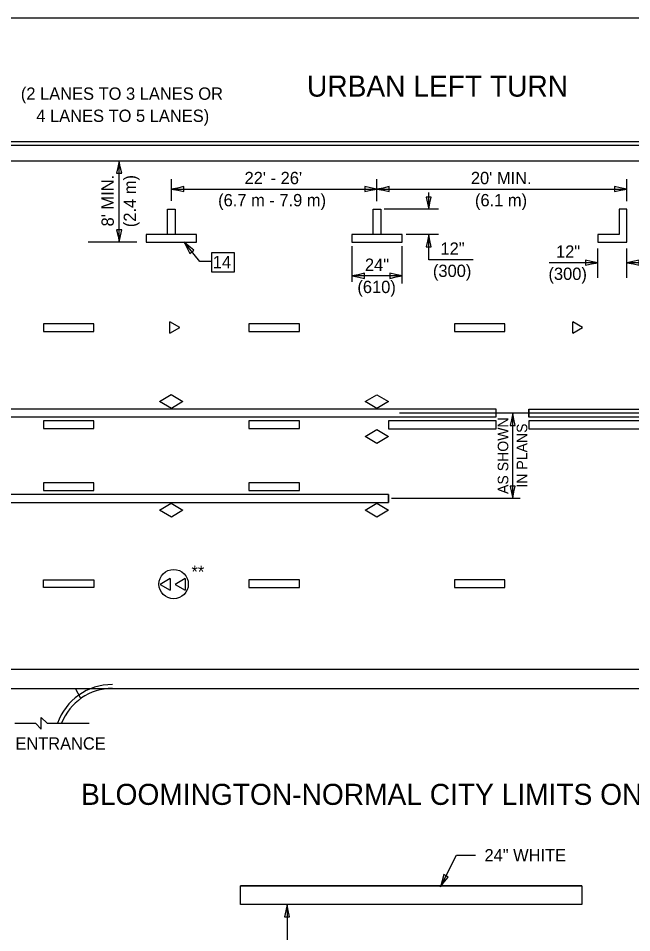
# Model space of a CAD drawing. Extents: x 2261432 to 2263976, y -3124040 to -3123640.
# Drawn here: x 2262373 to 2262512.9, y -3123848.2 to -3123639.7 of the extents above; entities that cross this region are included whole.
import ezdxf

# ---------------------------------------------------------------- set-up
doc = ezdxf.new("R2010")
doc.units = 0
for name, color, linetype in [('Default', 7, 'Continuous'), ('RD_Pr_Roadway_Dimensions', 7, 'Continuous'), ('RD_Pr_Roadway_Items', 7, 'Continuous'), ('RD_Pr_Roadway_Notes', 7, 'Continuous')]:
    doc.layers.add(name, color=color, linetype=linetype)

msp = doc.modelspace()

# ---------------------------------------------------------------- linework, layer by layer
at = {"layer": 'Default'}
msp.add_lwpolyline([(2262085.82, -3124039.7), (2262715.82, -3124039.7), (2262715.82, -3123639.7), (2262085.82, -3123639.7)], close=True, dxfattribs=at)
at = {"layer": 'RD_Pr_Roadway_Dimensions'}
for p, q in [((2262395.97, -3123690.77), (2262395.97, -3123672.2)), ((2262407.9, -3123681.3), (2262407.9, -3123676.36)), ((2262454.78, -3123681.42), (2262454.78, -3123676.36)), ((2262511.78, -3123681.42), (2262511.78, -3123676.36)), ((2262407.9, -3123678.64), (2262454.78, -3123678.64)), ((2262454.78, -3123678.64), (2262511.78, -3123678.64)), ((2262466.58, -3123683.25), (2262466.58, -3123679.43)), ((2262468.84, -3123683.25), (2262456.42, -3123683.25)), ((2262400.01, -3123690.77), (2262388.88, -3123690.77)), ((2262468.84, -3123689), (2262461.46, -3123689)), ((2262466.58, -3123694.75), (2262466.58, -3123689)), ((2262449.12, -3123699.78), (2262449.12, -3123691.66)), ((2262460.53, -3123700.16), (2262460.53, -3123691.66)), ((2262505.15, -3123698.89), (2262505.15, -3123692.21)), ((2262511.78, -3123698.89), (2262511.78, -3123692.21)), ((2262476.74, -3123694.75), (2262466.58, -3123694.75)), ((2262505.15, -3123695.43), (2262494.05, -3123695.43)), ((2262519.94, -3123695.43), (2262511.78, -3123695.43)), ((2262460.53, -3123698.42), (2262449.12, -3123698.42)), ((2262552.83, -3123729.73), (2262467.54, -3123729.73)), ((2262485.75, -3123749.19), (2262485.75, -3123729.73)), ((2262487.43, -3123749.19), (2262458.07, -3123749.19)), ((2262469.27, -3123837.72), (2262472.94, -3123830.54)), ((2262472.94, -3123830.54), (2262477.23, -3123830.54)), ((2262434.28, -3123841.74), (2262434.28, -3123864.76))]:
    msp.add_line(p, q, dxfattribs=at)
for points in [[(2262395.39, -3123675), (2262395.97, -3123675), (2262396.56, -3123675), (2262396.22, -3123673.6), (2262395.97, -3123672.2), (2262395.7, -3123673.69)], [(2262410.7, -3123679.22), (2262410.7, -3123678.64), (2262410.7, -3123678.05), (2262409.3, -3123678.4), (2262407.9, -3123678.64), (2262409.39, -3123678.91)], [(2262451.98, -3123678.05), (2262451.98, -3123678.64), (2262451.98, -3123679.22), (2262453.38, -3123678.88), (2262454.78, -3123678.64), (2262453.28, -3123678.37)], [(2262457.57, -3123679.22), (2262457.58, -3123678.64), (2262457.58, -3123678.05), (2262456.18, -3123678.4), (2262454.78, -3123678.64), (2262456.27, -3123678.91)], [(2262508.98, -3123678.05), (2262508.98, -3123678.64), (2262508.98, -3123679.22), (2262510.38, -3123678.88), (2262511.78, -3123678.64), (2262510.29, -3123678.37)], [(2262467.16, -3123680.45), (2262466.58, -3123680.45), (2262465.99, -3123680.45), (2262466.34, -3123681.85), (2262466.58, -3123683.25), (2262466.85, -3123681.75)], [(2262396.56, -3123687.97), (2262395.97, -3123687.97), (2262395.39, -3123687.97), (2262395.73, -3123689.37), (2262395.97, -3123690.77), (2262396.25, -3123689.28)], [(2262465.99, -3123691.79), (2262466.58, -3123691.8), (2262467.16, -3123691.8), (2262466.82, -3123690.4), (2262466.58, -3123689), (2262466.31, -3123690.49)], [(2262502.35, -3123694.84), (2262502.35, -3123695.43), (2262502.35, -3123696.01), (2262503.75, -3123695.67), (2262505.15, -3123695.43), (2262503.65, -3123695.16)], [(2262514.58, -3123696.01), (2262514.58, -3123695.43), (2262514.58, -3123694.84), (2262513.18, -3123695.19), (2262511.78, -3123695.43), (2262513.27, -3123695.7)], [(2262451.92, -3123699), (2262451.92, -3123698.42), (2262451.92, -3123697.83), (2262450.52, -3123698.18), (2262449.12, -3123698.42), (2262450.62, -3123698.69)], [(2262457.73, -3123697.83), (2262457.73, -3123698.42), (2262457.73, -3123699), (2262459.13, -3123698.66), (2262460.53, -3123698.42), (2262459.03, -3123698.15)], [(2262485.17, -3123732.53), (2262485.75, -3123732.53), (2262486.34, -3123732.53), (2262485.99, -3123731.13), (2262485.75, -3123729.73), (2262485.48, -3123731.22)], [(2262486.34, -3123746.39), (2262485.75, -3123746.39), (2262485.17, -3123746.39), (2262485.51, -3123747.79), (2262485.75, -3123749.19), (2262486.02, -3123747.69)], [(2262471.06, -3123835.5), (2262470.54, -3123835.23), (2262470.02, -3123834.96), (2262469.69, -3123836.36), (2262469.27, -3123837.72), (2262470.19, -3123836.51)], [(2262433.69, -3123844.54), (2262434.28, -3123844.54), (2262434.86, -3123844.54), (2262434.52, -3123843.14), (2262434.28, -3123841.74), (2262434.01, -3123843.24)]]:
    msp.add_lwpolyline(points, close=True, dxfattribs=at)
at = {"layer": 'RD_Pr_Roadway_Items'}
for p, q in [((2262366.13, -3123667.77), (2262585.77, -3123667.77)), ((2262366.13, -3123668.66), (2262585.77, -3123668.66)), ((2262366.13, -3123672.2), (2262585.77, -3123672.2)), ((2262409.79, -3123710.23), (2262407.53, -3123708.92)), ((2262407.53, -3123711.53), (2262407.53, -3123708.92)), ((2262501.69, -3123710.23), (2262499.43, -3123708.92)), ((2262499.43, -3123711.53), (2262499.43, -3123708.92)), ((2262407.53, -3123711.53), (2262409.79, -3123710.23)), ((2262499.43, -3123711.53), (2262501.69, -3123710.23)), ((2262467.54, -3123729.73), (2262459.93, -3123729.73)), ((2262467.54, -3123729.73), (2262459.93, -3123729.73)), ((2262489.45, -3123728.84), (2262489.45, -3123730.61)), ((2262489.45, -3123728.84), (2262489.45, -3123730.61)), ((2262425.59, -3123747.38), (2262437.09, -3123747.38)), ((2262425.59, -3123747.38), (2262437.09, -3123747.38)), ((2262457.42, -3123748.3), (2262457.42, -3123750.07)), ((2262457.42, -3123748.3), (2262457.42, -3123750.07)), ((2262407.6, -3123767.47), (2262405.34, -3123768.77)), ((2262407.6, -3123767.47), (2262407.6, -3123770.08)), ((2262411.01, -3123767.47), (2262408.75, -3123768.77)), ((2262411.01, -3123767.47), (2262411.01, -3123770.08)), ((2262405.34, -3123768.77), (2262407.6, -3123770.08)), ((2262408.75, -3123768.77), (2262411.01, -3123770.08)), ((2262133.7, -3123788.07), (2262578.48, -3123788.07)), ((2262133.7, -3123792.49), (2262578.48, -3123792.49)), ((2262387.22, -3123794.8), (2262385.99, -3123792.49)), ((2262501.54, -3123837.47), (2262423.66, -3123837.47)), ((2262501.54, -3123837.47), (2262423.66, -3123837.47)), ((2262501.54, -3123841.74), (2262423.66, -3123841.74)), ((2262501.54, -3123841.74), (2262423.66, -3123841.74))]:
    msp.add_line(p, q, dxfattribs=at)
for points in [[(2262407.01, -3123683.25), (2262408.78, -3123683.25), (2262408.78, -3123689), (2262407.01, -3123689)], [(2262453.89, -3123683.25), (2262455.66, -3123683.25), (2262455.66, -3123689), (2262453.89, -3123689)], [(2262453.89, -3123683.25), (2262455.66, -3123683.25), (2262455.66, -3123689), (2262453.89, -3123689)], [(2262505.15, -3123689), (2262505.15, -3123690.77), (2262511.78, -3123690.77), (2262511.78, -3123683.25), (2262510.01, -3123683.25), (2262510.01, -3123689)], [(2262413.65, -3123689), (2262402.15, -3123689), (2262402.15, -3123690.77), (2262413.65, -3123690.77)], [(2262460.53, -3123689), (2262449.03, -3123689), (2262449.03, -3123690.77), (2262460.53, -3123690.77)], [(2262460.53, -3123689), (2262449.03, -3123689), (2262449.03, -3123690.77), (2262460.53, -3123690.77)], [(2262378.71, -3123711.11), (2262390.21, -3123711.11), (2262390.21, -3123709.34), (2262378.71, -3123709.34)], [(2262437.08, -3123709.34), (2262425.59, -3123709.34), (2262425.59, -3123711.11), (2262437.08, -3123711.11)], [(2262472.47, -3123711.11), (2262483.97, -3123711.11), (2262483.97, -3123709.34), (2262472.47, -3123709.34)], [(2262405.21, -3123727.06), (2262407.87, -3123725.48), (2262410.51, -3123727.06), (2262407.88, -3123728.65)], [(2262452.09, -3123727.1), (2262454.75, -3123725.52), (2262457.38, -3123727.1), (2262454.75, -3123728.69)], [(2262481.95, -3123728.84), (2262275.35, -3123728.84), (2262275.35, -3123730.57), (2262481.95, -3123730.57)], [(2262489.45, -3123730.61), (2262489.45, -3123728.84), (2262552.48, -3123728.84), (2262553.17, -3123730.61)], [(2262378.71, -3123733.23), (2262390.21, -3123733.23), (2262390.21, -3123731.46), (2262378.71, -3123731.46)], [(2262425.59, -3123733.23), (2262437.09, -3123733.23), (2262437.09, -3123731.46), (2262425.59, -3123731.46)], [(2262457.42, -3123733.27), (2262481.95, -3123733.27), (2262481.95, -3123731.5), (2262457.42, -3123731.5)], [(2262489.45, -3123733.27), (2262627.02, -3123733.27), (2262627.02, -3123731.5), (2262489.45, -3123731.5)], [(2262452.09, -3123735.06), (2262454.75, -3123733.48), (2262457.38, -3123735.06), (2262454.75, -3123736.65)], [(2262378.71, -3123747.38), (2262390.21, -3123747.38), (2262390.21, -3123745.61), (2262378.71, -3123745.61)], [(2262425.59, -3123747.38), (2262437.09, -3123747.38), (2262437.09, -3123745.61), (2262425.59, -3123745.61)], [(2262457.42, -3123748.26), (2262275.35, -3123748.26), (2262275.35, -3123750.07), (2262457.42, -3123750.07)], [(2262405.21, -3123751.83), (2262407.87, -3123750.25), (2262410.51, -3123751.82), (2262407.88, -3123753.42)], [(2262452.1, -3123751.86), (2262454.76, -3123750.29), (2262457.4, -3123751.86), (2262454.77, -3123753.45)], [(2262378.71, -3123767.72), (2262390.21, -3123767.72), (2262390.21, -3123769.49), (2262378.71, -3123769.49)], [(2262437.08, -3123767.72), (2262425.59, -3123767.72), (2262425.59, -3123769.49), (2262437.08, -3123769.49)], [(2262472.47, -3123769.49), (2262483.97, -3123769.49), (2262483.97, -3123767.72), (2262472.47, -3123767.72)], [(2262423.66, -3123837.47), (2262501.54, -3123837.47), (2262501.54, -3123841.74), (2262423.66, -3123841.74)]]:
    msp.add_lwpolyline(points, close=True, dxfattribs=at)
for radius, end in [(13.27, 160.5288), (12.38, 159.0752)]:
    msp.add_arc((2262394.42, -3123804.87), radius, 90, end, dxfattribs=at)
at = {"layer": 'RD_Pr_Roadway_Notes'}
for p, q in [((2262414.4, -3123695.16), (2262410.78, -3123690.77)), ((2262417.14, -3123695.16), (2262414.4, -3123695.16)), ((2262378.21, -3123801.78), (2262378.21, -3123799.12)), ((2262379.54, -3123800.45), (2262378.21, -3123799.12)), ((2262372.15, -3123800.45), (2262376.89, -3123800.45)), ((2262378.21, -3123801.78), (2262376.89, -3123800.45)), ((2262379.54, -3123800.45), (2262389.16, -3123800.45))]:
    msp.add_line(p, q, dxfattribs=at)
for points in [[(2262412.11, -3123693.3), (2262412.56, -3123692.93), (2262413.01, -3123692.56), (2262411.85, -3123691.69), (2262410.78, -3123690.77), (2262411.52, -3123692.09)], [(2262417.14, -3123693.09), (2262422.18, -3123693.09), (2262422.18, -3123697.59), (2262417.14, -3123697.59)]]:
    msp.add_lwpolyline(points, close=True, dxfattribs=at)
msp.add_circle((2262408.4, -3123768.71), 3.35, dxfattribs=at)

# ---------------------------------------------------------------- texts
at = {"layer": 'RD_Pr_Roadway_Dimensions'}
for s, height, p in [("8' MIN.", 2.808, (2262394.75, -3123687.16)), ('(2.4 m)', 2.808, (2262399.81, -3123687.33)), ('AS SHOWN', 2.4, (2262484.74, -3123748.16)), ('IN PLANS', 2.4, (2262489.06, -3123746.72))]:
    msp.add_text(s, height=height, rotation=90, dxfattribs=at).set_placement(p)
for s, height, p in [("22' - 26'", 2.808, (2262424.58, -3123677.52)), ("20' MIN.", 2.808, (2262476.21, -3123677.52)), ('(6.7 m - 7.9 m)', 2.808, (2262418.55, -3123682.57)), ('(6.1 m)', 2.808, (2262477.14, -3123682.57)), ('12"', 2.808, (2262469.27, -3123693.62)), ('12"', 2.808, (2262495.63, -3123694.3)), ('24"', 2.808, (2262452.04, -3123697.29)), ('(300)', 2.808, (2262467.55, -3123698.68)), ('(300)', 2.808, (2262493.91, -3123699.36)), ('(610)', 2.808, (2262450.32, -3123702.35)), ('24" WHITE', 2.8, (2262479.32, -3123831.93))]:
    msp.add_text(s, height=height, dxfattribs=at).set_placement(p)
at = {"layer": 'RD_Pr_Roadway_Notes'}
for s, height, p in [('URBAN LEFT TURN', 4.8, (2262438.82, -3123657.56)), ('(2 LANES TO 3 LANES OR', 2.808, (2262373.54, -3123658.28)), ('4 LANES TO 5 LANES)', 2.808, (2262377.07, -3123663.33)), ('14', 2.808, (2262417.33, -3123696.69)), ('**', 2.808, (2262412.47, -3123767.3)), ('PRIVATE ENTRANCE', 2.8, (2262355.25, -3123806.44)), ('BLOOMINGTON-NORMAL CITY LIMITS ONLY', 4.8, (2262387.3, -3123819.05))]:
    msp.add_text(s, height=height, dxfattribs=at).set_placement(p)

doc.saveas('drawing.dxf')
